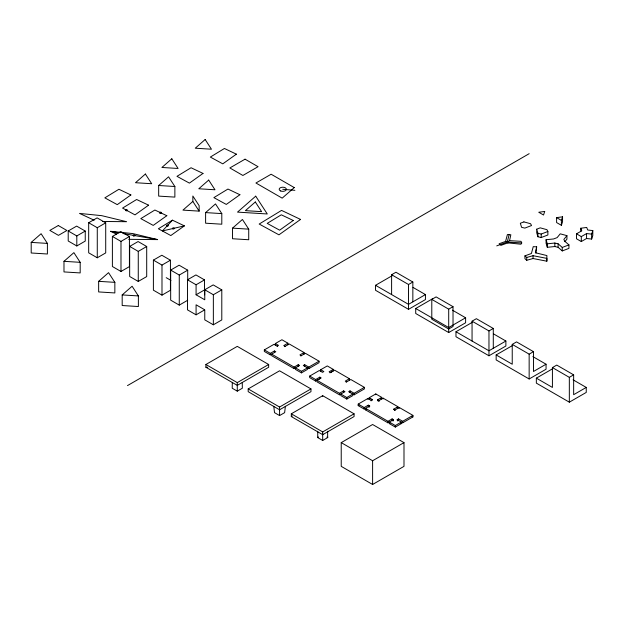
<?xml version="1.0" encoding="UTF-8"?>
<svg xmlns="http://www.w3.org/2000/svg" width="624" height="624" viewBox="0 0 624 624"><rect width="100%" height="100%" fill="white"/><g stroke="black" fill="none" stroke-linecap="round" stroke-linejoin="round"><path stroke-width="0.94" d="M317.702 431.254A71.097 58.055 -0.4 0 1 317.639 437.003L317.632 437.541L322.694 440.458L322.694 434.156M242.26 382.535L242.338 388.229L237.276 391.147L232.222 388.229L232.3 382.535M285.379 406.286L284.638 412.643L279.575 415.568L274.521 412.643L273.772 406.286M509.543 240.653L510.838 234.772L507.406 234.562L505.58 241.418L499.106 243.766L500.9 245.372L507.788 242.861L520.97 244.218L521.734 242.939L521.04 241.34L509.543 240.653L507.226 242.034L496.735 245.879M536.663 246.862L535.376 252.743L546.889 255.567L546.842 261.199L533.044 258.531L526.726 260.286L524.94 258.679L524.94 255.856L531.414 253.5L533.239 246.652L536.663 246.862L535.93 253.048M509.145 234.718L507.226 242.034L507.959 243.11M561.389 225.319L561.389 220.381L562.552 216.824L556.6 217.612L556.6 222.557L561.389 225.319L562.552 221.77L562.552 216.824M580.757 228.244L581.771 230.802L576.514 233.836L576.514 238.781L581.303 241.55L586.56 238.508L591.638 239.062L591.638 234.117L592.8 230.568L587.722 230.014L586.708 227.456L580.757 228.244L580.757 231.535M591.638 239.062L592.8 235.505L592.8 230.568M546.842 261.199L546.889 258.391L533.044 255.7L526.726 257.462L524.94 255.856M566.935 235.654L563.846 239.437L564.79 241.262L568.94 244.897L568.94 248.383L562.263 250.934L558.113 247.299L554.837 246.535L547.31 247.291L546.078 243.212L546.078 239.717L553.605 238.961L557.138 237.611L560.235 233.828L566.935 235.654L566.935 239.148L564.876 241.667M172.458 220.178L162.388 230.958L184.408 225.865L172.458 220.178L158.387 228.766L170.812 235.552L184.408 225.865M31.2 242.393L41.106 233.711L47.401 243.399L47.401 253.999L31.2 252.993L31.2 242.393L47.401 243.399M63.983 261.323L73.889 252.642L80.184 262.33L80.184 272.93L63.983 271.924L63.983 261.323L80.184 262.33M158.668 185.5L168.574 176.818L174.868 186.506L174.868 197.106L158.668 196.1L158.668 185.5L174.868 186.506M98.647 281.338L108.553 272.657L114.847 282.344L114.847 292.945L98.647 291.931L98.647 281.338L114.847 282.344M192.847 201.435L182.949 210.116L199.142 211.123L199.142 205.686L192.847 195.998L192.847 201.435L199.142 211.123M205.608 212.597L215.506 203.915L221.801 213.603L221.801 224.203L205.608 223.197L205.608 212.597L221.801 213.603M122.187 294.926L132.093 286.244L138.38 295.932L138.38 306.532L122.187 305.526L122.187 294.926L138.38 295.932M232.534 228.142L242.432 219.461L248.726 229.148L248.726 239.749L232.534 238.742L232.534 228.142L248.726 229.148M68.211 230.981L76.651 226.106L85.246 231.067L85.246 241.09L76.807 245.965L68.211 240.997L68.211 230.981L76.807 235.942L85.246 231.067M88.678 222.752L97.118 217.877L105.713 222.838L105.713 252.907L97.274 257.782L88.678 252.814L88.678 222.752L97.274 227.713L105.713 222.838M112.39 236.441L120.83 231.566L129.425 236.535L129.425 266.596L120.986 271.471L112.39 266.51L112.39 236.441L120.986 241.402L129.425 236.535M129.667 246.418L138.107 241.543L146.702 246.503L146.702 276.572L138.263 281.44L129.667 276.479L129.667 246.418L138.263 251.378L146.702 246.503M153.395 260.114L161.834 255.247L170.43 260.208L170.43 290.269L161.99 295.144L153.395 290.183L153.395 260.114L161.99 265.075L170.43 260.208M187.707 300.245L179.267 305.12L170.672 300.152L170.672 270.091L179.111 265.216L187.707 270.176L187.707 280.199M170.672 270.091L179.267 275.051L187.707 270.176M187.489 279.802L195.928 274.927L204.524 279.887L204.524 289.91L196.084 294.785L196.084 284.762L187.489 279.802L187.489 309.863L196.084 314.824L204.524 309.956M196.084 284.762L204.524 279.887M196.084 294.785L204.766 299.793L204.766 289.77L213.197 284.903L221.793 289.864L221.793 319.925L213.353 324.8L204.766 319.839L204.766 309.816L196.084 304.801L196.084 314.824M204.766 289.77L213.353 294.731L221.793 289.864M127.491 385.593L529.175 153.683M205.897 364.494L237.276 346.375L268.663 364.494L268.663 367.247L237.276 385.367L205.897 367.247L205.897 364.494L237.276 382.613L268.663 364.494M391.607 294.583L391.607 274.739L395.928 272.243L412.846 282.009L412.846 301.852M413.065 287.438L425.435 294.583L425.435 299.575L408.525 309.332L375.531 290.285L375.531 285.301L392.441 275.535M264.326 349.9L270.317 353.356L274.451 350.969L275.808 351.749L270.317 354.892L264.326 351.437L264.326 349.9L273.983 344.323L277.703 346.445M275.34 345.08L275.34 343.543L281.915 339.745L287.906 343.2L287.906 344.737M277.142 346.148L278.491 345.368L275.34 343.543M287.906 343.2L283.764 345.587L285.121 346.375M284.599 346.648L289.255 343.98L304.06 352.529L304.06 354.065M391.607 274.739L408.525 284.505L412.846 282.009M304.06 352.529L299.926 354.916L301.275 355.703M300.752 355.976L305.417 353.309L319.043 361.179L319.043 362.716L308.794 368.636L303.303 365.485L304.66 364.705L308.794 367.099L319.043 361.179M248.188 388.916L279.575 370.796L310.963 388.916L310.963 391.669L279.575 409.789L248.188 391.669L248.188 388.916L279.575 407.035L310.963 388.916M294.115 367.099L298.249 364.705L299.606 365.485L294.115 368.636L271.666 355.68L271.666 354.136L294.115 367.099L294.115 368.636M425.435 294.583L408.525 304.348L375.531 285.301M301.454 371.335L307.445 367.879L307.445 369.416L301.454 372.871L295.464 369.416L295.464 367.879L301.454 371.335L301.454 372.871M452.423 310.159L465.613 317.78L465.613 322.772L448.703 332.537L415.717 313.49L415.717 308.498L432.627 298.732M431.792 299.395L436.114 296.899L453.024 306.665L453.024 326.5L448.703 328.996L431.792 319.238L431.792 299.395L448.703 309.161L453.024 306.665M317.023 380.32L339.472 393.284L343.606 390.889L344.963 391.677L339.472 394.82L317.023 381.865L317.023 380.32L321.165 377.933L319.808 377.153L319.808 378.69L315.674 381.085L309.683 377.621L309.683 376.085L319.34 370.508L322.499 372.333L323.848 371.553L320.697 369.728L320.697 371.264M320.697 369.728L327.272 365.929L333.263 369.385L333.263 370.929L329.956 372.84M309.683 376.085L315.674 379.54L319.808 377.153M333.263 369.385L329.121 371.779L330.478 372.559L334.612 370.172L349.417 378.713L349.417 380.258M576.514 233.836L581.303 236.605L586.56 233.571L591.638 234.117M349.417 378.713L345.283 381.108L346.632 381.888M291.307 413.806L322.694 395.686L354.073 413.806L354.073 416.559L322.694 434.678L291.307 416.559L291.307 413.806L322.694 431.925L354.073 413.806M346.109 382.169L350.774 379.501L364.4 387.364L364.4 388.908L354.151 394.82L348.66 391.677L350.017 390.889L354.151 393.284L364.4 387.364M291.307 416.559L292.321 415.974M465.613 317.78L448.703 327.545L415.717 308.498M472.056 341.024L472.056 321.181L476.377 318.692L493.288 328.45L493.288 348.293M493.506 333.879L505.877 341.024L505.877 346.016L488.966 355.781L455.972 336.734L455.972 331.742L472.079 322.444M346.811 397.519L352.802 394.064L352.802 395.6L346.811 399.056L340.821 395.6L340.821 394.064L346.811 397.519L346.811 399.056M369.681 406.458L369.681 405.943L364.19 409.087L358.199 405.631L358.199 404.095L367.856 398.518L371.576 400.647M370.032 398.798L369.205 399.274L369.205 397.738L375.788 393.939L381.779 397.394L381.779 398.939L380.921 398.44M358.199 405.631L359.073 405.124M472.056 321.181L488.966 330.946L493.288 328.45M372.364 400.07L372.364 399.563L371.015 400.858M358.199 404.095L364.19 407.55L368.324 405.163L369.681 405.943M377.637 400.811L377.637 399.789L381.779 397.394M378.331 400.928L383.128 398.174L397.933 406.723L397.933 408.268L397.004 407.729M317.632 437.541L318.614 436.972M393.479 420.709L393.479 419.687L392.122 418.899L387.988 421.294L365.539 408.33L365.539 409.874L366.233 409.477M322.694 440.458L327.748 437.541L327.717 437.011A69.116 56.441 -0.9 0 1 327.717 431.254M505.877 341.024L488.966 350.789L455.972 331.742M393.799 409.625L393.799 409.118L397.933 406.723M394.485 410.257L399.29 407.503L412.916 415.373L412.916 416.91L402.667 422.83L397.176 419.687L397.176 420.194M341.227 442.627L372.606 424.507L403.993 442.627L403.993 466.354L372.606 484.481L341.227 466.354L341.227 442.627L372.606 460.746L403.993 442.627M496.158 354.939L512.234 364.221L512.234 344.386L516.555 341.89L533.473 351.655L533.473 371.491L546.062 364.221L546.062 369.213L529.152 378.979L496.158 359.931L496.158 354.939L512.265 345.641M365.539 409.874L387.988 422.83L393.479 419.687M389.337 423.61L395.327 427.066L401.318 423.61L401.318 422.074L395.327 425.529L389.337 422.074L389.337 423.61L390.031 423.212M397.176 419.687L398.533 418.899L402.667 421.294L412.916 415.373M397.628 420.958L398.533 420.443L398.533 418.899M512.234 344.386L529.152 354.151L533.473 351.655M536.344 378.144L552.419 387.426L552.419 367.583L556.741 365.087L573.651 374.852L573.651 394.696L586.248 387.426L586.248 392.418L569.33 402.176L536.344 383.128L536.344 378.144L552.451 368.846M552.419 367.583L569.33 377.348L573.651 374.852M536.695 229.195L540.228 227.846L546.936 229.679L547.88 231.504L547.88 234.991L541.203 237.533L537.927 236.769L536.695 232.69L536.695 229.195L537.927 233.282L537.927 236.769M537.927 233.282L541.203 234.047L547.88 231.504M546.078 239.717L547.31 243.805L554.837 243.04L558.113 243.812L562.263 247.439L568.94 244.897M205.897 367.247L207.683 367.247M102.515 221.465L126.602 221.699L101.735 215.662L79.552 213.416L94.154 220.21M128.716 239.327L157.622 239.608L132.756 233.563L110.565 231.325L116.579 234.125M521.734 242.939L507.226 242.034L505.58 241.418M282.766 189.283L294.887 190.328M110.565 231.325L119.036 232.814M122.803 233.477L157.622 239.608M556.6 217.612L561.389 220.381M532.865 356.608L546.062 364.221M573.05 379.805L586.248 387.426M412.004 416.387L412.916 416.91M166.21 277.672L170.945 280.41M377.637 399.789L378.994 400.569L378.994 401.591M393.799 409.118L395.148 410.405M369.205 397.738L372.364 399.563M400.624 423.212L401.318 423.61M369.229 407.222L368.324 406.7L368.324 405.163M393.026 420.958L392.122 420.443L392.122 418.899M326.937 437.065L327.748 437.541M586.56 233.571L586.56 238.508M581.303 236.605L581.303 241.55M569.33 377.348L569.33 402.176M562.263 247.439L562.263 250.934M558.113 243.812L558.113 247.299M554.837 243.04L554.837 246.535M547.31 243.805L547.31 247.291M541.203 234.047L541.203 237.533M533.044 255.7L533.044 258.531M529.152 354.151L529.152 378.979M526.726 257.462L526.726 260.286M488.966 330.946L488.966 355.781M448.703 309.161L448.703 332.537M408.525 284.505L408.525 309.332M402.667 421.294L402.667 422.83M399.29 407.503L399.29 408.275M395.327 425.529L395.327 427.066M387.988 421.294L387.988 422.83M383.128 398.174L383.128 398.947M375.788 393.939L375.788 394.711M372.606 460.746L372.606 484.481M367.856 398.518L367.856 399.29M364.19 407.55L364.19 409.087M354.151 393.284L354.151 394.82M350.017 390.889L350.017 392.434M343.606 390.889L343.606 392.434M339.472 393.284L339.472 394.82M322.694 395.686L322.694 396.373M322.694 431.925L322.694 434.678M315.674 379.54L315.674 381.085M308.794 367.099L308.794 368.636M304.66 364.705L304.66 366.249M298.249 364.705L298.249 366.249M279.575 407.035L279.575 415.568M274.451 350.969L274.451 352.505M270.317 353.356L270.317 354.892M237.276 382.613L237.276 391.147M213.353 294.731L213.353 324.8M204.641 290.012L204.641 294.856M179.267 275.051L179.267 305.12M161.99 265.075L161.99 295.144M138.263 251.378L138.263 281.44M120.986 241.402L120.986 271.471M97.274 227.713L97.274 257.782M76.807 235.942L76.807 245.965M544.697 211.458L543.535 215.015L538.738 212.246L544.697 211.458M145.392 174.034L135.486 182.715L151.679 183.721L145.392 174.034M171.803 158.785L161.897 167.466L178.09 168.472L171.803 158.785M205.163 139.519L195.265 148.2L211.458 149.214L205.163 139.519M208.697 180.086L198.791 188.768L214.984 189.774L208.697 180.086M255.715 196.17L237.518 212.113L267.275 213.97L255.715 196.17M255.325 201.973L245.419 210.647L261.62 211.661L255.325 201.973M294.263 187.59L282.181 198.151L255.934 183.004L271.128 174.229L294.263 187.59M130.868 194.953L117.273 204.641L104.84 197.855L118.919 189.267L130.868 194.953M148.59 205.179L134.995 214.874L122.561 208.088L136.64 199.501L148.59 205.179M203.003 173.425L189.407 183.121L176.974 176.335L191.053 167.747L203.003 173.425M236.371 154.159L222.776 163.855L210.343 157.069L224.422 148.481L236.371 154.159M166.819 215.709L153.223 225.397L140.798 218.611L154.877 210.023L166.819 215.709M239.897 194.727L226.301 204.422L213.868 197.629L227.947 189.049L239.897 194.727M293.233 220.483L279.646 230.178L267.212 223.392L281.291 214.804L293.233 220.483M300.557 219.43L278.944 234.835L259.186 224.039L281.564 210.397L300.557 219.43M58.297 225.529L49.858 230.404L58.453 235.365L66.893 230.49L58.297 225.529M245.053 159.175L229.858 167.95L242.876 175.461L258.071 166.694L245.053 159.175M523.887 221.894L520.346 223.252L521.578 227.331L524.854 228.095L531.531 225.553L530.587 223.727L523.887 221.894M280.761 190.999A3.588 2.075 0 0 0 286.354 189.431A3.588 2.075 0 0 0 281.198 187.418A3.588 2.075 0 0 0 280.761 190.999M172.91 228.852A0.913 0.53 0 0 0 174.314 228.431A0.913 0.53 0 0 0 172.973 227.939A0.913 0.53 0 0 0 172.91 228.852M166.936 226.013A0.913 0.53 0 0 0 168.34 225.592A0.913 0.53 0 0 0 166.998 225.1A0.913 0.53 0 0 0 166.936 226.013M126.079 210.717A0.913 0.53 0 0 0 127.483 210.296A0.913 0.53 0 0 0 126.142 209.804A0.913 0.53 0 0 0 126.079 210.717M159.955 213.119A0.913 0.53 0 0 0 161.359 212.698A0.913 0.53 0 0 0 160.017 212.207A0.913 0.53 0 0 0 159.955 213.119M133.606 235.911A0.913 0.53 0 0 0 135.01 235.49A0.913 0.53 0 0 0 133.669 234.998A0.913 0.53 0 0 0 133.606 235.911"/></g></svg>
